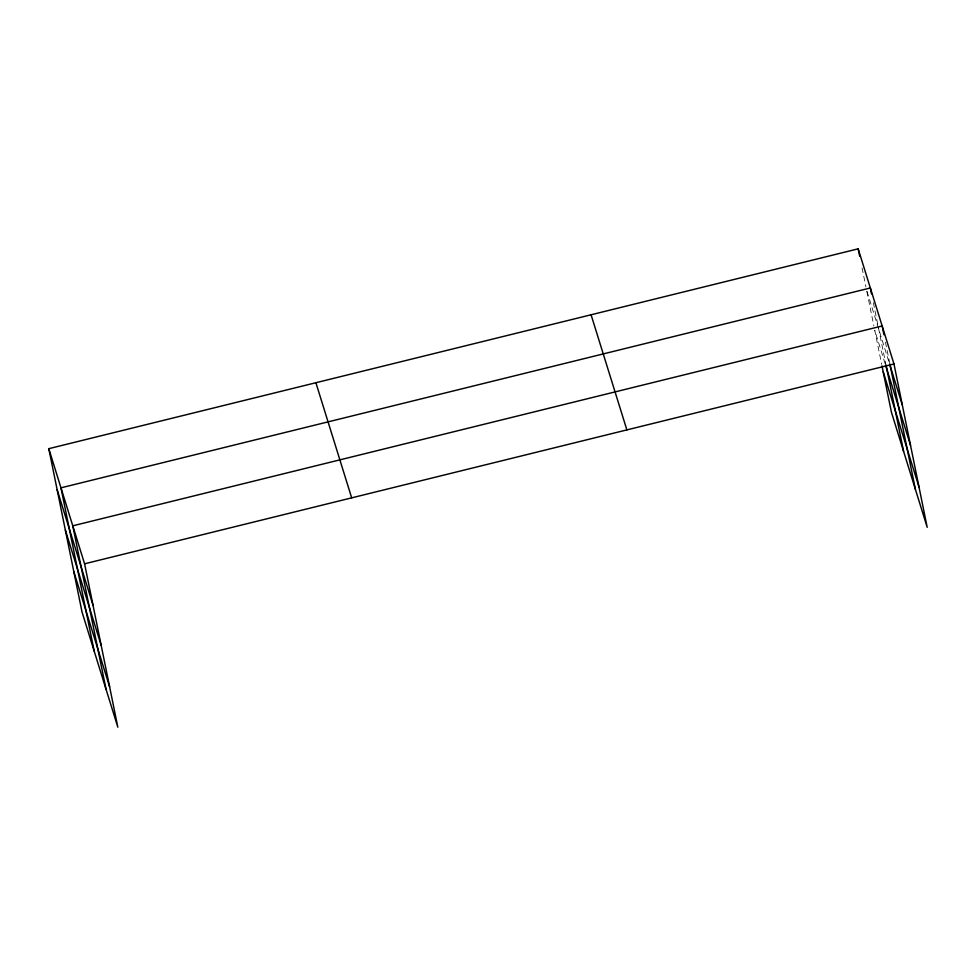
<?xml version="1.0" encoding="UTF-8"?>
<svg xmlns="http://www.w3.org/2000/svg" width="976" height="976" viewBox="0 0 976 976"><rect width="100%" height="100%" fill="white"/><g stroke="black" fill="none" stroke-linecap="round" stroke-linejoin="round"><path stroke-width="0.73" stroke-dasharray="4.88 3.66" d="M866.981 291.348L889.636 364.219M885.11 363.597L874.74 330.254L881.694 364.414M885.439 342.1L889.612 362.633M873.325 302.633L885.732 363.633M862.052 267.9L865.932 286.968M866.822 291.336L873.862 325.935"/><path stroke-width="1.46" d="M48.8 448.679L84.583 563.811L117.828 727.169L82.033 612.05L48.8 448.679L858.172 248.831L893.967 363.95L927.2 527.321L891.417 412.189L881.999 365.902M84.583 563.811L893.967 363.95M889.636 364.219L902.324 405.016M885.561 365.048L910.535 445.373M883.207 371.832L918.989 486.963M591.078 314.784L626.873 429.904M315.895 382.726L351.677 497.858M57.157 489.757L92.94 604.876M65.368 530.114L101.15 645.234M73.822 571.692L109.617 686.811M883.939 334.756L882.158 325.96L72.773 525.82L106.018 689.178M889.917 364.097L915.39 489.33M871.531 293.837L870.348 287.969L60.963 487.829L94.208 651.187M886.025 365.073L903.581 451.339M858.172 248.831L859.673 256.163"/></g></svg>
